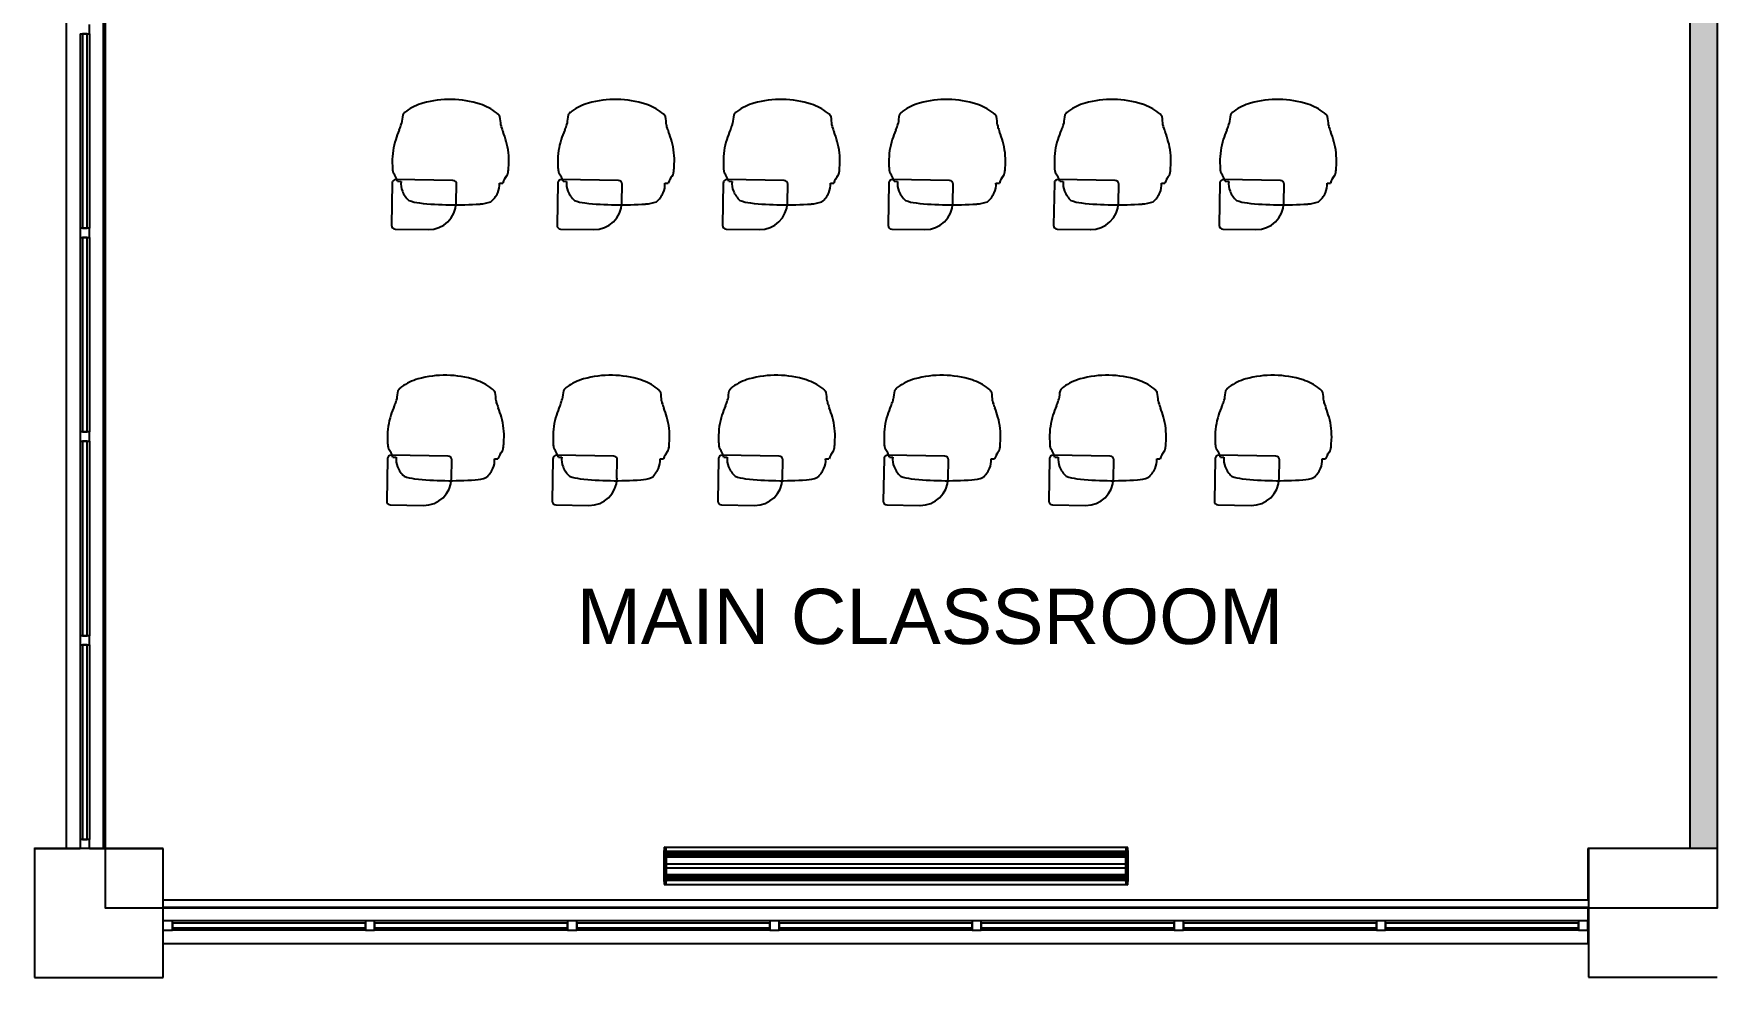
# Model space of a CAD drawing. Header units: inches. Extents: x 318758 to 339823, y 367287 to 384892.
# Drawn here: x 318758 to 327913, y 367292 to 372424 of the extents above; entities that cross this region are included whole.
import ezdxf

# ---------------------------------------------------------------- set-up
doc = ezdxf.new("R2010")
doc.units = ezdxf.units.IN
doc.header["$MEASUREMENT"] = 0
doc.layers.add('A-AREA-BNDY-CLASSROOMS', color=4, linetype='Continuous', lineweight=25)
doc.layers.add('A-AREA-IDEN', color=1, linetype='Continuous', lineweight=25)
doc.layers.add('freecads.com', color=7, linetype='Continuous')
doc.styles.add('textstyle3', font='Arial.ttf')

msp = doc.modelspace()

# ---------------------------------------------------------------- hatches: boundary and pattern name
at = {"layer": 'freecads.com', "transparency": 33554687}
h = msp.add_hatch(color=256, dxfattribs=at)
h.paths.add_polyline_path([(327912.6, 367992.1), (327912.6, 373460.3), (327762.6, 373460.3), (327762.6, 367992.1)], flags=0)
h.paths.add_polyline_path([(327762.6, 374460.3), (327912.6, 374460.3), (327912.6, 375791.6), (327762.6, 375791.6)], flags=0)

# ---------------------------------------------------------------- linework, layer by layer
at = {"layer": 'A-AREA-BNDY-CLASSROOMS', "flags": 128}
msp.add_lwpolyline([(319149.8, 375630.3), (327912.6, 375630.3), (327912.6, 367667.1), (319149.8, 367667.1)], close=True, dxfattribs=at)
at = {"layer": 'freecads.com'}
for p, q in [((318936.8, 367992.1), (318936.8, 375797.4)), ((319136.8, 375797.4), (319136.8, 367992.1)), ((327762.6, 373460.3), (327762.6, 367992.1)), ((319011.8, 372423.5), (319061.8, 372423.5)), ((319011.8, 372423.5), (319011.8, 371365.5)), ((319049.3, 372423.5), (319024.3, 372423.5)), ((319024.3, 372423.5), (319024.3, 371365.5)), ((319049.3, 371365.5), (319049.3, 372423.5)), ((319061.8, 372423.5), (319061.8, 372473.5)), ((319061.8, 372423.5), (319061.8, 371365.5)), ((320708.4, 371724.8), (320708.9, 371699.2)), ((321340.1, 371688.2), (321341.5, 371713.8)), ((321608.4, 371724.8), (321608.9, 371699.2)), ((322240.1, 371688.2), (322241.5, 371713.8)), ((322508.4, 371724.8), (322508.9, 371699.2)), ((323140.1, 371688.2), (323141.5, 371713.8)), ((323408.4, 371724.8), (323408.9, 371699.2)), ((324040.1, 371688.2), (324041.5, 371713.8)), ((324308.4, 371724.8), (324308.9, 371699.2)), ((324940.1, 371688.2), (324941.5, 371713.8)), ((325208.4, 371724.8), (325208.9, 371699.2)), ((325840.1, 371688.2), (325841.5, 371713.8)), ((320708, 371611.2), (320704, 371381.2)), ((321038.3, 371625.4), (320728.4, 371630.8)), ((320737.4, 371620.6), (320755.8, 371620.2)), ((321056.2, 371505.1), (321058, 371605.1)), ((321290.5, 371610.9), (321308.9, 371610.6)), ((321608, 371611.2), (321604, 371381.2)), ((321938.3, 371625.4), (321628.4, 371630.8)), ((321637.4, 371620.6), (321655.8, 371620.2)), ((321956.2, 371505.1), (321958, 371605.1)), ((322190.5, 371610.9), (322208.9, 371610.6)), ((322508, 371611.2), (322504, 371381.2)), ((322838.3, 371625.4), (322528.4, 371630.8)), ((322537.4, 371620.6), (322555.8, 371620.2)), ((322856.2, 371505.1), (322858, 371605.1)), ((323090.5, 371610.9), (323108.9, 371610.6)), ((323408, 371611.2), (323404, 371381.2)), ((323738.3, 371625.4), (323428.4, 371630.8)), ((323437.4, 371620.6), (323455.8, 371620.2)), ((323756.2, 371505.1), (323758, 371605.1)), ((323990.5, 371610.9), (324008.9, 371610.6)), ((324308, 371611.2), (324304, 371381.2)), ((324638.3, 371625.4), (324328.4, 371630.8)), ((324337.4, 371620.6), (324355.8, 371620.2)), ((324656.2, 371505.1), (324658, 371605.1)), ((324890.5, 371610.9), (324908.9, 371610.6)), ((325208, 371611.2), (325204, 371381.2)), ((325538.3, 371625.4), (325228.4, 371630.8)), ((325237.4, 371620.6), (325255.8, 371620.2)), ((325556.2, 371505.1), (325558, 371605.1)), ((325790.5, 371610.9), (325808.9, 371610.6)), ((319061.8, 371365.5), (319011.8, 371365.5)), ((319011.8, 371365.5), (319011.8, 371315.5)), ((319011.8, 371315.5), (319061.8, 371315.5)), ((319011.8, 371315.5), (319011.8, 370257.6)), ((319024.3, 371365.5), (319049.3, 371365.5)), ((319049.3, 371315.5), (319024.3, 371315.5)), ((319024.3, 371315.5), (319024.3, 370257.6)), ((319049.3, 370257.6), (319049.3, 371315.5)), ((319061.8, 371315.5), (319061.8, 371365.5)), ((319061.8, 371315.5), (319061.8, 370257.6)), ((320723.6, 371360.9), (320903.6, 371357.7)), ((321623.6, 371360.9), (321803.6, 371357.7)), ((322523.6, 371360.9), (322703.6, 371357.7)), ((323423.6, 371360.9), (323603.6, 371357.7)), ((324323.6, 371360.9), (324503.6, 371357.7)), ((325223.6, 371360.9), (325403.6, 371357.7)), ((319061.8, 370257.6), (319011.8, 370257.6)), ((319011.8, 370257.6), (319011.8, 370207.6)), ((319011.8, 370207.6), (319061.8, 370207.6)), ((319011.8, 370207.6), (319011.8, 369149.6)), ((319024.3, 370257.6), (319049.3, 370257.6)), ((319049.3, 370207.6), (319024.3, 370207.6)), ((319024.3, 370207.6), (319024.3, 369149.6)), ((319049.3, 369149.6), (319049.3, 370207.6)), ((319061.8, 370207.6), (319061.8, 370257.6)), ((319061.8, 370207.6), (319061.8, 369149.6)), ((320682.3, 370225.1), (320682.7, 370199.5)), ((321313.9, 370188.5), (321315.3, 370214)), ((321582.3, 370225.1), (321582.7, 370199.5)), ((322213.9, 370188.5), (322215.3, 370214)), ((322482.3, 370225.1), (322482.7, 370199.5)), ((323113.9, 370188.5), (323115.3, 370214)), ((323382.3, 370225.1), (323382.7, 370199.5)), ((324013.9, 370188.5), (324015.3, 370214)), ((324282.3, 370225.1), (324282.7, 370199.5)), ((324913.9, 370188.5), (324915.3, 370214)), ((325182.3, 370225.1), (325182.7, 370199.5)), ((325813.9, 370188.5), (325815.3, 370214)), ((320681.8, 370111.4), (320677.8, 369881.5)), ((321012.1, 370125.7), (320702.2, 370131.1)), ((320711.2, 370120.8), (320729.6, 370120.5)), ((321030, 370005.3), (321031.8, 370105.3)), ((321264.3, 370111.2), (321282.7, 370110.9)), ((321581.8, 370111.4), (321577.8, 369881.5)), ((321912.1, 370125.7), (321602.2, 370131.1)), ((321611.2, 370120.8), (321629.6, 370120.5)), ((321930, 370005.3), (321931.8, 370105.3)), ((322164.3, 370111.2), (322182.7, 370110.9)), ((322481.8, 370111.4), (322477.8, 369881.5)), ((322812.1, 370125.7), (322502.2, 370131.1)), ((322511.2, 370120.8), (322529.6, 370120.5)), ((322830, 370005.3), (322831.8, 370105.3)), ((323064.3, 370111.2), (323082.7, 370110.9)), ((323381.8, 370111.4), (323377.8, 369881.5)), ((323712.1, 370125.7), (323402.2, 370131.1)), ((323411.2, 370120.8), (323429.6, 370120.5)), ((323730, 370005.3), (323731.8, 370105.3)), ((323964.3, 370111.2), (323982.7, 370110.9)), ((324281.8, 370111.4), (324277.8, 369881.5)), ((324612.1, 370125.7), (324302.2, 370131.1)), ((324311.2, 370120.8), (324329.6, 370120.5)), ((324630, 370005.3), (324631.8, 370105.3)), ((324864.3, 370111.2), (324882.7, 370110.9)), ((325181.8, 370111.4), (325177.8, 369881.5)), ((325512.1, 370125.7), (325202.2, 370131.1)), ((325211.2, 370120.8), (325229.6, 370120.5)), ((325530, 370005.3), (325531.8, 370105.3)), ((325764.3, 370111.2), (325782.7, 370110.9)), ((320697.5, 369861.1), (320877.4, 369858)), ((321597.5, 369861.1), (321777.4, 369858)), ((322497.5, 369861.1), (322677.4, 369858)), ((323397.5, 369861.1), (323577.4, 369858)), ((324297.5, 369861.1), (324477.4, 369858)), ((325197.5, 369861.1), (325377.4, 369858)), ((319061.8, 369149.6), (319011.8, 369149.6)), ((319011.8, 369149.6), (319011.8, 369099.6)), ((319011.8, 369099.6), (319061.8, 369099.6)), ((319011.8, 369099.6), (319011.8, 368041.6)), ((319024.3, 369149.6), (319049.3, 369149.6)), ((319049.3, 369099.6), (319024.3, 369099.6)), ((319024.3, 369099.6), (319024.3, 368041.6)), ((319049.3, 368041.6), (319049.3, 369099.6)), ((319061.8, 369099.6), (319061.8, 369149.6)), ((319061.8, 369099.6), (319061.8, 368041.6)), ((319061.8, 368041.6), (319011.8, 368041.6)), ((319011.8, 368041.6), (319011.8, 367991.6)), ((319024.3, 368041.6), (319049.3, 368041.6)), ((319061.8, 367991.6), (319061.8, 368041.6)), ((324706.8, 367998.2), (322186.8, 367999)), ((322186.8, 367999), (322186.8, 367977)), ((322196.7, 367796.1), (322196.8, 367999)), ((322196.8, 367999), (324696.8, 367998.2)), ((318758.4, 367992.1), (318936.8, 367992.1)), ((319462.7, 367991.6), (318762.7, 367991.6)), ((318762.7, 367991.6), (318762.7, 367291.6)), ((318936.8, 367992.1), (319011.8, 367992.1)), ((319061.8, 367992.1), (319136.8, 367992.1)), ((319136.8, 367992.1), (319458.4, 367992.1)), ((319462.7, 367291.6), (319462.7, 367991.6)), ((322196.8, 367981.6), (322186.8, 367981.7)), ((322186.8, 367981.7), (322186.8, 367980.1)), ((322186.8, 367977), (322186.8, 367981.7)), ((322186.8, 367950.4), (322186.8, 367977)), ((322186.8, 367977), (322196.8, 367977)), ((322186.8, 367947), (322186.8, 367950.4)), ((322186.8, 367950.4), (322186.8, 367937.1)), ((322186.8, 367943.9), (322186.8, 367947)), ((322186.8, 367947), (322196.8, 367947)), ((322186.8, 367942.3), (322186.8, 367943.9)), ((322186.8, 367939.5), (322186.8, 367942.3)), ((322186.8, 367942.3), (322196.8, 367942.3)), ((322186.8, 367939.2), (322186.8, 367939.5)), ((322196.8, 367939.2), (322186.8, 367939.2)), ((322186.8, 367937.1), (322186.8, 367939.2)), ((322186.8, 367939.2), (322196.8, 367939.2)), ((322186.8, 367857.8), (322186.8, 367937.1)), ((322186.8, 367937.1), (322196.8, 367937.1)), ((322196.8, 367981.6), (322196.8, 367977)), ((322196.8, 367980.1), (322196.8, 367981.6)), ((322196.8, 367977), (322196.8, 367972)), ((324696.8, 367975.9), (322196.8, 367976.7)), ((322196.8, 367970.2), (322196.8, 367972)), ((324696.8, 367971.3), (322196.8, 367972)), ((322196.8, 367968.3), (322196.8, 367970.2)), ((324696.8, 367969.4), (322196.8, 367970.2)), ((322196.8, 367962.4), (322196.8, 367968.3)), ((324696.8, 367967.6), (322196.8, 367968.3)), ((322196.8, 367953.1), (322196.8, 367962.4)), ((324696.8, 367961.7), (322196.8, 367962.4)), ((322196.8, 367947.3), (322196.8, 367953.1)), ((324696.8, 367952.4), (322196.8, 367953.1)), ((322196.8, 367945.4), (322196.8, 367947.3)), ((324696.8, 367946.5), (322196.8, 367947.3)), ((322196.8, 367945.4), (322196.8, 367943.9)), ((322196.8, 367937.1), (322196.8, 367945.4)), ((324696.8, 367944.6), (322196.8, 367945.4)), ((322196.8, 367943.9), (322196.8, 367942.3)), ((322196.8, 367942.3), (322196.8, 367939.5)), ((322196.8, 367939.5), (322196.8, 367939.2)), ((322196.8, 367939.2), (322196.8, 367937.1)), ((322196.8, 367937.1), (322196.8, 367857.8)), ((322196.8, 367907.5), (322196.8, 367887.5)), ((324696.8, 367906.7), (322196.8, 367907.5)), ((324696.8, 367998.2), (324696.7, 367795.3)), ((324706.8, 367980.9), (324696.8, 367980.9)), ((324696.8, 367980.9), (324696.8, 367979.3)), ((324696.8, 367976.2), (324696.8, 367980.9)), ((324696.8, 367971.3), (324696.8, 367976.2)), ((324696.8, 367976.2), (324706.8, 367976.2)), ((324696.8, 367971.3), (324696.8, 367969.4)), ((324696.8, 367969.4), (324696.8, 367967.6)), ((324696.8, 367967.6), (324696.8, 367961.7)), ((324696.8, 367961.7), (324696.8, 367952.4)), ((324696.8, 367952.4), (324696.8, 367946.5)), ((324696.8, 367946.5), (324696.8, 367944.6)), ((324696.8, 367946.2), (324706.8, 367946.2)), ((324696.8, 367944.6), (324696.8, 367936.3)), ((324696.8, 367943.1), (324696.8, 367944.6)), ((324696.8, 367941.5), (324696.8, 367943.1)), ((324696.8, 367938.7), (324696.8, 367941.5)), ((324696.8, 367941.5), (324706.8, 367941.5)), ((324696.8, 367938.4), (324696.8, 367938.7)), ((324706.8, 367938.4), (324696.8, 367938.4)), ((324696.8, 367936.3), (324696.8, 367938.4)), ((324696.8, 367938.4), (324706.8, 367938.4)), ((324696.8, 367857), (324696.8, 367936.3)), ((324696.8, 367936.3), (324706.8, 367936.3)), ((324706.8, 367976.2), (324706.8, 367998.2)), ((324706.8, 367980.9), (324706.8, 367976.2)), ((324706.8, 367979.3), (324706.8, 367980.9)), ((324706.8, 367976.2), (324706.8, 367949.6)), ((324706.8, 367949.6), (324706.8, 367946.2)), ((324706.8, 367936.3), (324706.8, 367949.6)), ((324706.8, 367946.2), (324706.8, 367943.1)), ((324706.8, 367943.1), (324706.8, 367941.5)), ((324706.8, 367941.5), (324706.8, 367938.7)), ((324706.8, 367938.7), (324706.8, 367938.4)), ((324706.8, 367938.4), (324706.8, 367936.3)), ((324706.8, 367936.3), (324706.8, 367857)), ((327212.6, 367992.1), (327208.4, 367992.1)), ((327208.4, 367992.1), (327208.4, 367712.1)), ((327912.6, 367992.1), (327212.6, 367992.1)), ((327212.6, 367992.1), (327212.6, 367292.1)), ((322186.8, 367818.1), (322186.7, 367795.8)), ((322186.8, 367855.6), (322186.8, 367857.8)), ((322186.8, 367857.8), (322196.8, 367857.8)), ((322186.8, 367857.8), (322186.8, 367844.5)), ((322186.8, 367855.6), (322196.8, 367855.6)), ((322186.8, 367852.5), (322186.8, 367855.6)), ((322186.8, 367855.6), (322196.8, 367855.6)), ((322186.8, 367851), (322186.8, 367852.5)), ((322186.8, 367852.5), (322196.8, 367852.5)), ((322186.8, 367847.9), (322186.8, 367851)), ((322186.8, 367844.5), (322186.8, 367847.9)), ((322186.8, 367847.9), (322196.8, 367847.9)), ((322186.8, 367818.1), (322186.8, 367844.5)), ((322186.8, 367813.2), (322186.8, 367818.1)), ((322186.8, 367818.1), (322196.8, 367818.1)), ((322196.8, 367887.5), (324696.8, 367886.7)), ((322196.8, 367857.8), (322196.8, 367855.6)), ((322196.8, 367849.5), (322196.8, 367857.8)), ((322196.8, 367855.6), (322196.8, 367852.5)), ((322196.8, 367852.5), (322196.8, 367851)), ((322196.8, 367851), (322196.8, 367849.4)), ((322196.8, 367847.6), (322196.8, 367849.5)), ((324696.8, 367848.7), (322196.8, 367849.5)), ((322196.8, 367841.7), (322196.8, 367847.6)), ((324696.8, 367846.8), (322196.8, 367847.6)), ((322196.8, 367832.4), (322196.8, 367841.7)), ((324696.8, 367840.9), (322196.8, 367841.7)), ((322196.8, 367826.5), (322196.8, 367832.4)), ((324696.8, 367831.6), (322196.8, 367832.4)), ((322196.8, 367824.6), (322196.8, 367826.5)), ((324696.8, 367825.7), (322196.8, 367826.5)), ((322196.8, 367822.8), (322196.8, 367824.6)), ((324696.8, 367823.8), (322196.8, 367824.6)), ((322196.8, 367822.8), (322196.8, 367818.1)), ((324696.8, 367822), (322196.8, 367822.8)), ((322196.8, 367818.1), (322196.8, 367813.2)), ((324696.8, 367817.3), (322196.8, 367818.1)), ((324696.8, 367886.7), (324696.8, 367906.7)), ((324696.8, 367857), (324696.8, 367848.7)), ((324696.8, 367854.8), (324696.8, 367857)), ((324696.8, 367857), (324706.8, 367857)), ((324696.8, 367854.8), (324706.8, 367854.8)), ((324696.8, 367851.7), (324696.8, 367854.8)), ((324696.8, 367854.8), (324706.8, 367854.8)), ((324696.8, 367850.2), (324696.8, 367851.7)), ((324696.8, 367851.7), (324706.8, 367851.7)), ((324696.8, 367848.6), (324696.8, 367850.2)), ((324696.8, 367848.7), (324696.8, 367846.8)), ((324696.8, 367847.1), (324706.8, 367847.1)), ((324696.8, 367846.8), (324696.8, 367840.9)), ((324696.8, 367840.9), (324696.8, 367831.6)), ((324696.8, 367831.6), (324696.8, 367825.7)), ((324696.8, 367825.7), (324696.8, 367823.8)), ((324696.8, 367823.8), (324696.8, 367822)), ((324696.8, 367817.3), (324696.8, 367822)), ((324696.8, 367812.4), (324696.8, 367817.3)), ((324696.8, 367817.3), (324706.8, 367817.3)), ((324706.7, 367795), (324706.8, 367817.3)), ((324706.8, 367857), (324706.8, 367854.8)), ((324706.8, 367843.7), (324706.8, 367857)), ((324706.8, 367854.8), (324706.8, 367851.7)), ((324706.8, 367851.7), (324706.8, 367850.2)), ((324706.8, 367850.2), (324706.8, 367847.1)), ((324706.8, 367847.1), (324706.8, 367843.7)), ((324706.8, 367843.7), (324706.8, 367817.3)), ((324706.8, 367817.3), (324706.8, 367812.4)), ((322186.7, 367795.8), (324706.7, 367795)), ((322186.8, 367814.7), (322186.8, 367813.2)), ((322186.8, 367813.2), (322196.8, 367813.2)), ((324696.7, 367795.3), (322196.7, 367796.1)), ((322196.8, 367813.2), (322196.8, 367814.7)), ((324696.8, 367813.9), (324696.8, 367812.4)), ((324696.8, 367812.4), (324706.8, 367812.4)), ((324706.8, 367812.4), (324706.8, 367813.9)), ((327208.4, 367712.1), (319462.7, 367712.1)), ((319462.7, 367673), (327208.4, 367673)), ((327208.4, 367673), (327212.6, 367673)), ((327208.4, 367673), (327208.4, 367598)), ((319512.7, 367598), (319462.7, 367598)), ((319462.7, 367548), (319512.7, 367548)), ((319512.7, 367548), (319512.7, 367598)), ((320562.1, 367598), (319512.7, 367598)), ((320562.1, 367585.5), (319512.7, 367585.5)), ((319512.7, 367585.5), (319512.7, 367560.5)), ((319512.7, 367560.5), (320562.1, 367560.5)), ((320562.1, 367548), (319512.7, 367548)), ((320612.1, 367598), (320562.1, 367598)), ((320562.1, 367598), (320562.1, 367548)), ((320562.1, 367560.5), (320562.1, 367585.5)), ((320562.1, 367548), (320612.1, 367548)), ((320612.1, 367548), (320612.1, 367598)), ((321661.5, 367598), (320612.1, 367598)), ((321661.5, 367585.5), (320612.1, 367585.5)), ((320612.1, 367585.5), (320612.1, 367560.5)), ((320612.1, 367560.5), (321661.5, 367560.5)), ((321661.5, 367548), (320612.1, 367548)), ((321711.5, 367598), (321661.5, 367598)), ((321661.5, 367598), (321661.5, 367548)), ((321661.5, 367560.5), (321661.5, 367585.5)), ((321661.5, 367548), (321711.5, 367548)), ((321711.5, 367548), (321711.5, 367598)), ((322760.9, 367598), (321711.5, 367598)), ((322760.9, 367585.5), (321711.5, 367585.5)), ((321711.5, 367585.5), (321711.5, 367560.5)), ((321711.5, 367560.5), (322760.9, 367560.5)), ((322760.9, 367548), (321711.5, 367548)), ((322810.9, 367598), (322760.9, 367598)), ((322760.9, 367598), (322760.9, 367548)), ((322760.9, 367560.5), (322760.9, 367585.5)), ((322760.9, 367548), (322810.9, 367548)), ((322810.9, 367548), (322810.9, 367598)), ((323860.3, 367585.5), (322810.9, 367585.5)), ((322810.9, 367585.5), (322810.9, 367560.5)), ((322810.9, 367560.5), (323860.3, 367560.5)), ((323860.3, 367598), (322813.1, 367598)), ((323860.3, 367548), (322813.1, 367548)), ((323910.3, 367598), (323860.3, 367598)), ((323860.3, 367598), (323860.3, 367548)), ((323860.3, 367560.5), (323860.3, 367585.5)), ((323860.3, 367548), (323910.3, 367548)), ((323910.3, 367548), (323910.3, 367598)), ((324959.7, 367598), (323910.3, 367598)), ((324959.7, 367585.5), (323910.3, 367585.5)), ((323910.3, 367585.5), (323910.3, 367560.5)), ((323910.3, 367560.5), (324959.7, 367560.5)), ((324959.7, 367548), (323910.3, 367548)), ((325009.7, 367598), (324959.7, 367598)), ((324959.7, 367598), (324959.7, 367548)), ((324959.7, 367560.5), (324959.7, 367585.5)), ((324959.7, 367548), (325009.7, 367548)), ((325009.7, 367548), (325009.7, 367598)), ((326059, 367598), (325009.7, 367598)), ((326059, 367585.5), (325009.7, 367585.5)), ((325009.7, 367585.5), (325009.7, 367560.5)), ((325009.7, 367560.5), (326059, 367560.5)), ((326059, 367548), (325009.7, 367548)), ((326109, 367598), (326059, 367598)), ((326059, 367598), (326059, 367548)), ((326059, 367560.5), (326059, 367585.5)), ((326059, 367548), (326109, 367548)), ((326109, 367548), (326109, 367598)), ((327158.4, 367598), (326109, 367598)), ((327158.4, 367585.5), (326109, 367585.5)), ((326109, 367585.5), (326109, 367560.5)), ((326109, 367560.5), (327158.4, 367560.5)), ((327158.4, 367548), (326109, 367548)), ((327208.4, 367598), (327158.4, 367598)), ((327158.4, 367598), (327158.4, 367548)), ((327158.4, 367560.5), (327158.4, 367585.5)), ((327158.4, 367548), (327208.4, 367548)), ((327208.4, 367548), (327208.4, 367598)), ((327208.4, 367548), (327208.4, 367473)), ((327208.4, 367473), (319462.7, 367473)), ((318762.7, 367291.6), (319462.7, 367291.6)), ((327212.6, 367292.1), (327912.6, 367292.1))]:
    msp.add_line(p, q, dxfattribs=at)
for centre, radius, start, end in [((320950.9, 371772.8), 283, 105.59072, 125.88223), ((321021.5, 371524.7), 541, 72.26186, 105.73814), ((321100.8, 371770.2), 283, 52.11777, 72.40927), ((321850.9, 371772.8), 283, 105.59072, 125.88223), ((321921.5, 371524.7), 541, 72.26186, 105.73814), ((322000.8, 371770.2), 283, 52.11777, 72.40927), ((322750.9, 371772.8), 283, 105.59072, 125.88223), ((322821.5, 371524.7), 541, 72.26186, 105.73814), ((322900.8, 371770.2), 283, 52.11777, 72.40927), ((323650.9, 371772.8), 283, 105.59072, 125.88223), ((323721.5, 371524.7), 541, 72.26186, 105.73814), ((323800.8, 371770.2), 283, 52.11777, 72.40927), ((324550.9, 371772.8), 283, 105.59072, 125.88223), ((324621.5, 371524.7), 541, 72.26186, 105.73814), ((324700.8, 371770.2), 283, 52.11777, 72.40927), ((325450.9, 371772.8), 283, 105.59072, 125.88223), ((325521.5, 371524.7), 541, 72.26186, 105.73814), ((325600.8, 371770.2), 283, 52.11777, 72.40927), ((320645.3, 371959.5), 115.8, 335.59117, 348.12902), ((321243.6, 371891.8), 486.9, 169.37934, 174.83161), ((320798.3, 371965.8), 36.8, 127.44177, 154.71082), ((320887.8, 371861.1), 174.5, 126.0906, 129.87359), ((321167, 371856.3), 174.5, 48.12641, 51.9094), ((321260, 371957.7), 36.8, 23.28918, 50.55822), ((320812.4, 371899.3), 486.9, 3.16835, 8.62066), ((321545.3, 371959.5), 115.8, 335.59117, 348.12902), ((322143.6, 371891.8), 486.9, 169.37934, 174.83161), ((321698.3, 371965.8), 36.8, 127.44177, 154.71082), ((321787.8, 371861.1), 174.5, 126.0906, 129.87359), ((322067, 371856.3), 174.5, 48.12641, 51.9094), ((322160, 371957.7), 36.8, 23.28918, 50.55822), ((321712.4, 371899.3), 486.9, 3.16835, 8.62066), ((322445.3, 371959.5), 115.8, 335.59117, 348.12902), ((323043.6, 371891.8), 486.9, 169.37934, 174.83161), ((322598.3, 371965.8), 36.8, 127.44177, 154.71082), ((322687.8, 371861.1), 174.5, 126.0906, 129.87359), ((322967, 371856.3), 174.5, 48.12641, 51.9094), ((323060, 371957.7), 36.8, 23.28918, 50.55822), ((322612.4, 371899.3), 486.9, 3.16835, 8.62066), ((323345.3, 371959.5), 115.8, 335.59117, 348.12902), ((323943.6, 371891.8), 486.9, 169.37934, 174.83161), ((323498.3, 371965.8), 36.8, 127.44177, 154.71082), ((323587.8, 371861.1), 174.5, 126.0906, 129.87359), ((323867, 371856.3), 174.5, 48.12641, 51.9094), ((323960, 371957.7), 36.8, 23.28918, 50.55822), ((323512.4, 371899.3), 486.9, 3.16835, 8.62066), ((324245.3, 371959.5), 115.8, 335.59117, 348.12902), ((324843.6, 371891.8), 486.9, 169.37934, 174.83161), ((324398.3, 371965.8), 36.8, 127.44177, 154.71082), ((324487.8, 371861.1), 174.5, 126.0906, 129.87359), ((324767, 371856.3), 174.5, 48.12641, 51.9094), ((324860, 371957.7), 36.8, 23.28918, 50.55822), ((324412.4, 371899.3), 486.9, 3.16835, 8.62066), ((325145.3, 371959.5), 115.8, 335.59117, 348.12902), ((325743.6, 371891.8), 486.9, 169.37934, 174.83161), ((325298.3, 371965.8), 36.8, 127.44177, 154.71082), ((325387.8, 371861.1), 174.5, 126.0906, 129.87359), ((325667, 371856.3), 174.5, 48.12641, 51.9094), ((325760, 371957.7), 36.8, 23.28918, 50.55822), ((325312.4, 371899.3), 486.9, 3.16835, 8.62066), ((321086.1, 371732.1), 377.7, 162.10251, 181.10841), ((321284.8, 371668), 586.5, 156.85548, 162.10618), ((320413.2, 372040.7), 361.4, 336.82802, 339.06362), ((321412.7, 371946.1), 115.8, 189.86873, 202.40959), ((321647.5, 372019.2), 361.4, 198.93632, 201.17198), ((320763.5, 371677.1), 586.5, 15.89423, 21.14505), ((321986.1, 371732.1), 377.7, 162.10251, 181.10841), ((322184.8, 371668), 586.5, 156.85548, 162.10618), ((321313.2, 372040.7), 361.4, 336.82802, 339.06362), ((322312.7, 371946.1), 115.8, 189.86873, 202.40959), ((322547.5, 372019.2), 361.4, 198.93632, 201.17198), ((321663.5, 371677.1), 586.5, 15.89423, 21.14505), ((322886.1, 371732.1), 377.7, 162.10251, 181.10841), ((323084.8, 371668), 586.5, 156.85548, 162.10618), ((322213.2, 372040.7), 361.4, 336.82802, 339.06362), ((323212.7, 371946.1), 115.8, 189.86873, 202.40959), ((323447.5, 372019.2), 361.4, 198.93632, 201.17198), ((322563.5, 371677.1), 586.5, 15.89423, 21.14505), ((323786.1, 371732.1), 377.7, 162.10251, 181.10841), ((323984.8, 371668), 586.5, 156.85548, 162.10618), ((323113.2, 372040.7), 361.4, 336.82802, 339.06362), ((324112.7, 371946.1), 115.8, 189.86873, 202.40959), ((324347.5, 372019.2), 361.4, 198.93632, 201.17198), ((323463.5, 371677.1), 586.5, 15.89423, 21.14505), ((324686.1, 371732.1), 377.7, 162.10251, 181.10841), ((324884.8, 371668), 586.5, 156.85548, 162.10618), ((324013.2, 372040.7), 361.4, 336.82802, 339.06362), ((325012.7, 371946.1), 115.8, 189.86873, 202.40959), ((325247.5, 372019.2), 361.4, 198.93632, 201.17198), ((324363.5, 371677.1), 586.5, 15.89423, 21.14505), ((325586.1, 371732.1), 377.7, 162.10251, 181.10841), ((325784.8, 371668), 586.5, 156.85548, 162.10618), ((324913.2, 372040.7), 361.4, 336.82802, 339.06362), ((325912.7, 371946.1), 115.8, 189.86873, 202.40959), ((326147.5, 372019.2), 361.4, 198.93632, 201.17198), ((325263.5, 371677.1), 586.5, 15.89423, 21.14505), ((320964.3, 371734.2), 377.7, 356.89159, 15.89749), ((321864.3, 371734.2), 377.7, 356.89159, 15.89749), ((322764.3, 371734.2), 377.7, 356.89159, 15.89749), ((323664.3, 371734.2), 377.7, 356.89159, 15.89749), ((324564.3, 371734.2), 377.7, 356.89159, 15.89749), ((325464.3, 371734.2), 377.7, 356.89159, 15.89749), ((320605.7, 371580.9), 137.6, 16.76954, 37.72809), ((321505.7, 371580.9), 137.6, 16.76954, 37.72809), ((322405.7, 371580.9), 137.6, 16.76954, 37.72809), ((323305.7, 371580.9), 137.6, 16.76954, 37.72809), ((324205.7, 371580.9), 137.6, 16.76954, 37.72809), ((325105.7, 371580.9), 137.6, 16.76954, 37.72809), ((320728, 371610.8), 20, 89, 179), ((320859.4, 371607.3), 104.4, 172.90324, 202.59253), ((321038, 371605.4), 20, 359, 89), ((321186.5, 371601.6), 104.4, 335.40747, 5.09675), ((321439.2, 371566.3), 137.6, 140.2719, 161.23045), ((321628, 371610.8), 20, 89, 179), ((321759.4, 371607.3), 104.4, 172.90324, 202.59253), ((321938, 371605.4), 20, 359, 89), ((322086.5, 371601.6), 104.4, 335.40747, 5.09675), ((322339.2, 371566.3), 137.6, 140.2719, 161.23045), ((322528, 371610.8), 20, 89, 179), ((322659.4, 371607.3), 104.4, 172.90324, 202.59253), ((322838, 371605.4), 20, 359, 89), ((322986.5, 371601.6), 104.4, 335.40747, 5.09675), ((323239.2, 371566.3), 137.6, 140.2719, 161.23045), ((323428, 371610.8), 20, 89, 179), ((323559.4, 371607.3), 104.4, 172.90324, 202.59253), ((323738, 371605.4), 20, 359, 89), ((323886.5, 371601.6), 104.4, 335.40747, 5.09675), ((324139.2, 371566.3), 137.6, 140.2719, 161.23045), ((324328, 371610.8), 20, 89, 179), ((324459.4, 371607.3), 104.4, 172.90324, 202.59253), ((324638, 371605.4), 20, 359, 89), ((324786.5, 371601.6), 104.4, 335.40747, 5.09675), ((325039.2, 371566.3), 137.6, 140.2719, 161.23045), ((325228, 371610.8), 20, 89, 179), ((325359.4, 371607.3), 104.4, 172.90324, 202.59253), ((325538, 371605.4), 20, 359, 89), ((325686.5, 371601.6), 104.4, 335.40747, 5.09675), ((325939.2, 371566.3), 137.6, 140.2719, 161.23045), ((320898.2, 371623.5), 146.4, 202.59253, 226.90339), ((320882.9, 371746.9), 245.4, 249.80565, 263.65499), ((321051.5, 373263.4), 1771.3, 263.65499, 274.34501), ((320906.2, 371507.7), 150, 269, 359), ((321166.4, 371751), 254.5, 274.34501, 287.87477), ((321148.3, 371619.1), 146.4, 311.0966, 335.40747), ((321798.2, 371623.5), 146.4, 202.59253, 226.90339), ((321782.9, 371746.9), 245.4, 249.80565, 263.65499), ((321951.5, 373263.4), 1771.3, 263.65499, 274.34501), ((321806.2, 371507.7), 150, 269, 359), ((322066.4, 371751), 254.5, 274.34501, 287.87477), ((322048.3, 371619.1), 146.4, 311.0966, 335.40747), ((322698.2, 371623.5), 146.4, 202.59253, 226.90339), ((322682.9, 371746.9), 245.4, 249.80565, 263.65499), ((322851.5, 373263.4), 1771.3, 263.65499, 274.34501), ((322706.2, 371507.7), 150, 269, 359), ((322966.4, 371751), 254.5, 274.34501, 287.87477), ((322948.3, 371619.1), 146.4, 311.0966, 335.40747), ((323598.2, 371623.5), 146.4, 202.59253, 226.90339), ((323582.9, 371746.9), 245.4, 249.80565, 263.65499), ((323751.5, 373263.4), 1771.3, 263.65499, 274.34501), ((323606.2, 371507.7), 150, 269, 359), ((323866.4, 371751), 254.5, 274.34501, 287.87477), ((323848.3, 371619.1), 146.4, 311.0966, 335.40747), ((324498.2, 371623.5), 146.4, 202.59253, 226.90339), ((324482.9, 371746.9), 245.4, 249.80565, 263.65499), ((324651.5, 373263.4), 1771.3, 263.65499, 274.34501), ((324506.2, 371507.7), 150, 269, 359), ((324766.4, 371751), 254.5, 274.34501, 287.87477), ((324748.3, 371619.1), 146.4, 311.0966, 335.40747), ((325398.2, 371623.5), 146.4, 202.59253, 226.90339), ((325382.9, 371746.9), 245.4, 249.80565, 263.65499), ((325551.5, 373263.4), 1771.3, 263.65499, 274.34501), ((325406.2, 371507.7), 150, 269, 359), ((325666.4, 371751), 254.5, 274.34501, 287.87477), ((325648.3, 371619.1), 146.4, 311.0966, 335.40747), ((320724, 371380.9), 20, 179, 269), ((321624, 371380.9), 20, 179, 269), ((322524, 371380.9), 20, 179, 269), ((323424, 371380.9), 20, 179, 269), ((324324, 371380.9), 20, 179, 269), ((325224, 371380.9), 20, 179, 269), ((320995.4, 370025), 541, 72.26186, 105.73814), ((321895.4, 370025), 541, 72.26186, 105.73814), ((322795.4, 370025), 541, 72.26186, 105.73814), ((323695.4, 370025), 541, 72.26186, 105.73814), ((324595.4, 370025), 541, 72.26186, 105.73814), ((325495.4, 370025), 541, 72.26186, 105.73814), ((321217.4, 370392), 486.9, 169.37934, 174.83161), ((320772.1, 370466), 36.8, 127.44177, 154.71082), ((320861.6, 370361.4), 174.5, 126.0906, 129.87359), ((320924.7, 370273.1), 283, 105.59072, 125.88223), ((321074.7, 370270.4), 283, 52.11777, 72.40927), ((321140.8, 370356.5), 174.5, 48.12641, 51.9094), ((321233.9, 370458), 36.8, 23.28918, 50.55822), ((320786.3, 370399.6), 486.9, 3.16835, 8.62066), ((322117.4, 370392), 486.9, 169.37934, 174.83161), ((321672.1, 370466), 36.8, 127.44177, 154.71082), ((321761.6, 370361.4), 174.5, 126.0906, 129.87359), ((321824.7, 370273.1), 283, 105.59072, 125.88223), ((321974.7, 370270.4), 283, 52.11777, 72.40927), ((322040.8, 370356.5), 174.5, 48.12641, 51.9094), ((322133.9, 370458), 36.8, 23.28918, 50.55822), ((321686.3, 370399.6), 486.9, 3.16835, 8.62066), ((323017.4, 370392), 486.9, 169.37934, 174.83161), ((322572.1, 370466), 36.8, 127.44177, 154.71082), ((322661.6, 370361.4), 174.5, 126.0906, 129.87359), ((322724.7, 370273.1), 283, 105.59072, 125.88223), ((322874.7, 370270.4), 283, 52.11777, 72.40927), ((322940.8, 370356.5), 174.5, 48.12641, 51.9094), ((323033.9, 370458), 36.8, 23.28918, 50.55822), ((322586.3, 370399.6), 486.9, 3.16835, 8.62066), ((323917.4, 370392), 486.9, 169.37934, 174.83161), ((323472.1, 370466), 36.8, 127.44177, 154.71082), ((323561.6, 370361.4), 174.5, 126.0906, 129.87359), ((323624.7, 370273.1), 283, 105.59072, 125.88223), ((323774.7, 370270.4), 283, 52.11777, 72.40927), ((323840.8, 370356.5), 174.5, 48.12641, 51.9094), ((323933.9, 370458), 36.8, 23.28918, 50.55822), ((323486.3, 370399.6), 486.9, 3.16835, 8.62066), ((324817.4, 370392), 486.9, 169.37934, 174.83161), ((324372.1, 370466), 36.8, 127.44177, 154.71082), ((324461.6, 370361.4), 174.5, 126.0906, 129.87359), ((324524.7, 370273.1), 283, 105.59072, 125.88223), ((324674.7, 370270.4), 283, 52.11777, 72.40927), ((324740.8, 370356.5), 174.5, 48.12641, 51.9094), ((324833.9, 370458), 36.8, 23.28918, 50.55822), ((324386.3, 370399.6), 486.9, 3.16835, 8.62066), ((325717.4, 370392), 486.9, 169.37934, 174.83161), ((325272.1, 370466), 36.8, 127.44177, 154.71082), ((325361.6, 370361.4), 174.5, 126.0906, 129.87359), ((325424.7, 370273.1), 283, 105.59072, 125.88223), ((325574.7, 370270.4), 283, 52.11777, 72.40927), ((325640.8, 370356.5), 174.5, 48.12641, 51.9094), ((325733.9, 370458), 36.8, 23.28918, 50.55822), ((325286.3, 370399.6), 486.9, 3.16835, 8.62066), ((321258.6, 370168.3), 586.5, 156.85548, 162.10618), ((320387, 370541), 361.4, 336.82802, 339.06362), ((320619.1, 370459.7), 115.8, 335.59117, 348.12902), ((321386.6, 370446.3), 115.8, 189.86873, 202.40959), ((321621.4, 370519.5), 361.4, 198.93632, 201.17198), ((320737.3, 370177.4), 586.5, 15.89423, 21.14505), ((322158.6, 370168.3), 586.5, 156.85548, 162.10618), ((321287, 370541), 361.4, 336.82802, 339.06362), ((321519.1, 370459.7), 115.8, 335.59117, 348.12902), ((322286.6, 370446.3), 115.8, 189.86873, 202.40959), ((322521.4, 370519.5), 361.4, 198.93632, 201.17198), ((321637.3, 370177.4), 586.5, 15.89423, 21.14505), ((323058.6, 370168.3), 586.5, 156.85548, 162.10618), ((322187, 370541), 361.4, 336.82802, 339.06362), ((322419.1, 370459.7), 115.8, 335.59117, 348.12902), ((323186.6, 370446.3), 115.8, 189.86873, 202.40959), ((323421.4, 370519.5), 361.4, 198.93632, 201.17198), ((322537.3, 370177.4), 586.5, 15.89423, 21.14505), ((323958.6, 370168.3), 586.5, 156.85548, 162.10618), ((323087, 370541), 361.4, 336.82802, 339.06362), ((323319.1, 370459.7), 115.8, 335.59117, 348.12902), ((324086.6, 370446.3), 115.8, 189.86873, 202.40959), ((324321.4, 370519.5), 361.4, 198.93632, 201.17198), ((323437.3, 370177.4), 586.5, 15.89423, 21.14505), ((324858.6, 370168.3), 586.5, 156.85548, 162.10618), ((323987, 370541), 361.4, 336.82802, 339.06362), ((324219.1, 370459.7), 115.8, 335.59117, 348.12902), ((324986.6, 370446.3), 115.8, 189.86873, 202.40959), ((325221.4, 370519.5), 361.4, 198.93632, 201.17198), ((324337.3, 370177.4), 586.5, 15.89423, 21.14505), ((325758.6, 370168.3), 586.5, 156.85548, 162.10618), ((324887, 370541), 361.4, 336.82802, 339.06362), ((325119.1, 370459.7), 115.8, 335.59117, 348.12902), ((325886.6, 370446.3), 115.8, 189.86873, 202.40959), ((326121.4, 370519.5), 361.4, 198.93632, 201.17198), ((325237.3, 370177.4), 586.5, 15.89423, 21.14505), ((321059.9, 370232.4), 377.7, 162.10251, 181.10841), ((320938.1, 370234.5), 377.7, 356.89159, 15.89749), ((321959.9, 370232.4), 377.7, 162.10251, 181.10841), ((321838.1, 370234.5), 377.7, 356.89159, 15.89749), ((322859.9, 370232.4), 377.7, 162.10251, 181.10841), ((322738.1, 370234.5), 377.7, 356.89159, 15.89749), ((323759.9, 370232.4), 377.7, 162.10251, 181.10841), ((323638.1, 370234.5), 377.7, 356.89159, 15.89749), ((324659.9, 370232.4), 377.7, 162.10251, 181.10841), ((324538.1, 370234.5), 377.7, 356.89159, 15.89749), ((325559.9, 370232.4), 377.7, 162.10251, 181.10841), ((325438.1, 370234.5), 377.7, 356.89159, 15.89749), ((320701.8, 370111.1), 20, 89, 179), ((320579.5, 370081.1), 137.6, 16.76954, 37.72809), ((320833.2, 370107.6), 104.4, 172.90324, 202.59253), ((321011.8, 370105.7), 20, 359, 89), ((321160.3, 370101.9), 104.4, 335.40747, 5.09675), ((321413, 370066.6), 137.6, 140.2719, 161.23045), ((321601.8, 370111.1), 20, 89, 179), ((321479.5, 370081.1), 137.6, 16.76954, 37.72809), ((321733.2, 370107.6), 104.4, 172.90324, 202.59253), ((321911.8, 370105.7), 20, 359, 89), ((322060.3, 370101.9), 104.4, 335.40747, 5.09675), ((322313, 370066.6), 137.6, 140.2719, 161.23045), ((322501.8, 370111.1), 20, 89, 179), ((322379.5, 370081.1), 137.6, 16.76954, 37.72809), ((322633.2, 370107.6), 104.4, 172.90324, 202.59253), ((322811.8, 370105.7), 20, 359, 89), ((322960.3, 370101.9), 104.4, 335.40747, 5.09675), ((323213, 370066.6), 137.6, 140.2719, 161.23045), ((323401.8, 370111.1), 20, 89, 179), ((323279.5, 370081.1), 137.6, 16.76954, 37.72809), ((323533.2, 370107.6), 104.4, 172.90324, 202.59253), ((323711.8, 370105.7), 20, 359, 89), ((323860.3, 370101.9), 104.4, 335.40747, 5.09675), ((324113, 370066.6), 137.6, 140.2719, 161.23045), ((324301.8, 370111.1), 20, 89, 179), ((324179.5, 370081.1), 137.6, 16.76954, 37.72809), ((324433.2, 370107.6), 104.4, 172.90324, 202.59253), ((324611.8, 370105.7), 20, 359, 89), ((324760.3, 370101.9), 104.4, 335.40747, 5.09675), ((325013, 370066.6), 137.6, 140.2719, 161.23045), ((325201.8, 370111.1), 20, 89, 179), ((325079.5, 370081.1), 137.6, 16.76954, 37.72809), ((325333.2, 370107.6), 104.4, 172.90324, 202.59253), ((325511.8, 370105.7), 20, 359, 89), ((325660.3, 370101.9), 104.4, 335.40747, 5.09675), ((325913, 370066.6), 137.6, 140.2719, 161.23045), ((320872, 370123.7), 146.4, 202.59253, 226.90339), ((320856.7, 370247.2), 245.4, 249.80565, 263.65499), ((321122.1, 370119.4), 146.4, 311.0966, 335.40747), ((321772, 370123.7), 146.4, 202.59253, 226.90339), ((321756.7, 370247.2), 245.4, 249.80565, 263.65499), ((322022.1, 370119.4), 146.4, 311.0966, 335.40747), ((322672, 370123.7), 146.4, 202.59253, 226.90339), ((322656.7, 370247.2), 245.4, 249.80565, 263.65499), ((322922.1, 370119.4), 146.4, 311.0966, 335.40747), ((323572, 370123.7), 146.4, 202.59253, 226.90339), ((323556.7, 370247.2), 245.4, 249.80565, 263.65499), ((323822.1, 370119.4), 146.4, 311.0966, 335.40747), ((324472, 370123.7), 146.4, 202.59253, 226.90339), ((324456.7, 370247.2), 245.4, 249.80565, 263.65499), ((324722.1, 370119.4), 146.4, 311.0966, 335.40747), ((325372, 370123.7), 146.4, 202.59253, 226.90339), ((325356.7, 370247.2), 245.4, 249.80565, 263.65499), ((325622.1, 370119.4), 146.4, 311.0966, 335.40747), ((321025.3, 371763.7), 1771.3, 263.65499, 274.34501), ((320880.1, 370008), 150, 269, 359), ((321140.2, 370251.2), 254.5, 274.34501, 287.87477), ((321925.3, 371763.7), 1771.3, 263.65499, 274.34501), ((321780.1, 370008), 150, 269, 359), ((322040.2, 370251.2), 254.5, 274.34501, 287.87477), ((322825.3, 371763.7), 1771.3, 263.65499, 274.34501), ((322680.1, 370008), 150, 269, 359), ((322940.2, 370251.2), 254.5, 274.34501, 287.87477), ((323725.3, 371763.7), 1771.3, 263.65499, 274.34501), ((323580.1, 370008), 150, 269, 359), ((323840.2, 370251.2), 254.5, 274.34501, 287.87477), ((324625.3, 371763.7), 1771.3, 263.65499, 274.34501), ((324480.1, 370008), 150, 269, 359), ((324740.2, 370251.2), 254.5, 274.34501, 287.87477), ((325525.3, 371763.7), 1771.3, 263.65499, 274.34501), ((325380.1, 370008), 150, 269, 359), ((325640.2, 370251.2), 254.5, 274.34501, 287.87477), ((320697.8, 369881.1), 20, 179, 269), ((321597.8, 369881.1), 20, 179, 269), ((322497.8, 369881.1), 20, 179, 269), ((323397.8, 369881.1), 20, 179, 269), ((324297.8, 369881.1), 20, 179, 269), ((325197.8, 369881.1), 20, 179, 269)]:
    msp.add_arc(centre, radius, start, end, dxfattribs=at)
for points in [[(321293.4, 371973.6), (321293.1, 371974.2), (321292.4, 371975.7), (321290.8, 371978), (321289, 371980.5), (321286.8, 371982.9), (321284.5, 371985.2), (321282.8, 371986.8), (321281.9, 371987.5)], [(322193.4, 371973.6), (322193.1, 371974.2), (322192.4, 371975.7), (322190.8, 371978), (322189, 371980.5), (322186.8, 371982.9), (322184.5, 371985.2), (322182.8, 371986.8), (322181.9, 371987.5)], [(323093.4, 371973.6), (323093.1, 371974.2), (323092.4, 371975.7), (323090.8, 371978), (323089, 371980.5), (323086.8, 371982.9), (323084.5, 371985.2), (323082.8, 371986.8), (323081.9, 371987.5)], [(323993.4, 371973.6), (323993.1, 371974.2), (323992.4, 371975.7), (323990.8, 371978), (323989, 371980.5), (323986.8, 371982.9), (323984.5, 371985.2), (323982.8, 371986.8), (323981.9, 371987.5)], [(324893.4, 371973.6), (324893.1, 371974.2), (324892.4, 371975.7), (324890.8, 371978), (324889, 371980.5), (324886.8, 371982.9), (324884.5, 371985.2), (324882.8, 371986.8), (324881.9, 371987.5)], [(325793.4, 371973.6), (325793.1, 371974.2), (325792.4, 371975.7), (325790.8, 371978), (325789, 371980.5), (325786.8, 371982.9), (325784.5, 371985.2), (325782.8, 371986.8), (325781.9, 371987.5)], [(321302.1, 371912), (321301.8, 371912.9), (321301.5, 371913.8), (321301.3, 371914.7)], [(322202.1, 371912), (322201.8, 371912.9), (322201.5, 371913.8), (322201.3, 371914.7)], [(323102.1, 371912), (323101.8, 371912.9), (323101.5, 371913.8), (323101.3, 371914.7)], [(324002.1, 371912), (324001.8, 371912.9), (324001.5, 371913.8), (324001.3, 371914.7)], [(324902.1, 371912), (324901.8, 371912.9), (324901.5, 371913.8), (324901.3, 371914.7)], [(325802.1, 371912), (325801.8, 371912.9), (325801.5, 371913.8), (325801.3, 371914.7)], [(321333.3, 371654.3), (321333.8, 371654.8), (321334.6, 371656.3), (321335.9, 371659.5), (321337, 371663.7), (321338.1, 371668.8), (321338.6, 371672.6), (321338.9, 371674.6)], [(322233.3, 371654.3), (322233.8, 371654.8), (322234.6, 371656.3), (322235.9, 371659.5), (322237, 371663.7), (322238.1, 371668.8), (322238.6, 371672.6), (322238.9, 371674.6)], [(323133.3, 371654.3), (323133.8, 371654.8), (323134.6, 371656.3), (323135.9, 371659.5), (323137, 371663.7), (323138.1, 371668.8), (323138.6, 371672.6), (323138.9, 371674.6)], [(324033.3, 371654.3), (324033.8, 371654.8), (324034.6, 371656.3), (324035.9, 371659.5), (324037, 371663.7), (324038.1, 371668.8), (324038.6, 371672.6), (324038.9, 371674.6)], [(324933.3, 371654.3), (324933.8, 371654.8), (324934.6, 371656.3), (324935.9, 371659.5), (324937, 371663.7), (324938.1, 371668.8), (324938.6, 371672.6), (324938.9, 371674.6)], [(325833.3, 371654.3), (325833.8, 371654.8), (325834.6, 371656.3), (325835.9, 371659.5), (325837, 371663.7), (325838.1, 371668.8), (325838.6, 371672.6), (325838.9, 371674.6)], [(321318.8, 371633), (321322.8, 371640.1), (321327.7, 371647.2), (321333.3, 371654.3)], [(322218.8, 371633), (322222.8, 371640.1), (322227.7, 371647.2), (322233.3, 371654.3)], [(323118.8, 371633), (323122.8, 371640.1), (323127.7, 371647.2), (323133.3, 371654.3)], [(324018.8, 371633), (324022.8, 371640.1), (324027.7, 371647.2), (324033.3, 371654.3)], [(324918.8, 371633), (324922.8, 371640.1), (324927.7, 371647.2), (324933.3, 371654.3)], [(325818.8, 371633), (325822.8, 371640.1), (325827.7, 371647.2), (325833.3, 371654.3)], [(321267.2, 370473.8), (321266.9, 370474.5), (321266.3, 370475.9), (321264.7, 370478.3), (321262.8, 370480.7), (321260.6, 370483.1), (321258.3, 370485.5), (321256.6, 370487), (321255.8, 370487.8)], [(322167.2, 370473.8), (322166.9, 370474.5), (322166.3, 370475.9), (322164.7, 370478.3), (322162.8, 370480.7), (322160.6, 370483.1), (322158.3, 370485.5), (322156.6, 370487), (322155.8, 370487.8)], [(323067.2, 370473.8), (323066.9, 370474.5), (323066.3, 370475.9), (323064.7, 370478.3), (323062.8, 370480.7), (323060.6, 370483.1), (323058.3, 370485.5), (323056.6, 370487), (323055.8, 370487.8)], [(323967.2, 370473.8), (323966.9, 370474.5), (323966.3, 370475.9), (323964.7, 370478.3), (323962.8, 370480.7), (323960.6, 370483.1), (323958.3, 370485.5), (323956.6, 370487), (323955.8, 370487.8)], [(324867.2, 370473.8), (324866.9, 370474.5), (324866.3, 370475.9), (324864.7, 370478.3), (324862.8, 370480.7), (324860.6, 370483.1), (324858.3, 370485.5), (324856.6, 370487), (324855.8, 370487.8)], [(325767.2, 370473.8), (325766.9, 370474.5), (325766.3, 370475.9), (325764.7, 370478.3), (325762.8, 370480.7), (325760.6, 370483.1), (325758.3, 370485.5), (325756.6, 370487), (325755.8, 370487.8)], [(321275.9, 370412.3), (321275.6, 370413.2), (321275.3, 370414.1), (321275.1, 370415)], [(322175.9, 370412.3), (322175.6, 370413.2), (322175.3, 370414.1), (322175.1, 370415)], [(323075.9, 370412.3), (323075.6, 370413.2), (323075.3, 370414.1), (323075.1, 370415)], [(323975.9, 370412.3), (323975.6, 370413.2), (323975.3, 370414.1), (323975.1, 370415)], [(324875.9, 370412.3), (324875.6, 370413.2), (324875.3, 370414.1), (324875.1, 370415)], [(325775.9, 370412.3), (325775.6, 370413.2), (325775.3, 370414.1), (325775.1, 370415)], [(321292.6, 370133.3), (321296.7, 370140.4), (321301.5, 370147.5), (321307.2, 370154.5)], [(321307.2, 370154.5), (321307.6, 370155.1), (321308.5, 370156.5), (321309.7, 370159.8), (321310.9, 370164), (321311.9, 370169), (321312.5, 370172.9), (321312.7, 370174.9)], [(322192.6, 370133.3), (322196.7, 370140.4), (322201.5, 370147.5), (322207.2, 370154.5)], [(322207.2, 370154.5), (322207.6, 370155.1), (322208.5, 370156.5), (322209.7, 370159.8), (322210.9, 370164), (322211.9, 370169), (322212.5, 370172.9), (322212.7, 370174.9)], [(323092.6, 370133.3), (323096.7, 370140.4), (323101.5, 370147.5), (323107.2, 370154.5)], [(323107.2, 370154.5), (323107.6, 370155.1), (323108.5, 370156.5), (323109.7, 370159.8), (323110.9, 370164), (323111.9, 370169), (323112.5, 370172.9), (323112.7, 370174.9)], [(323992.6, 370133.3), (323996.7, 370140.4), (324001.5, 370147.5), (324007.2, 370154.5)], [(324007.2, 370154.5), (324007.6, 370155.1), (324008.5, 370156.5), (324009.7, 370159.8), (324010.9, 370164), (324011.9, 370169), (324012.5, 370172.9), (324012.7, 370174.9)], [(324892.6, 370133.3), (324896.7, 370140.4), (324901.5, 370147.5), (324907.2, 370154.5)], [(324907.2, 370154.5), (324907.6, 370155.1), (324908.5, 370156.5), (324909.7, 370159.8), (324910.9, 370164), (324911.9, 370169), (324912.5, 370172.9), (324912.7, 370174.9)], [(325792.6, 370133.3), (325796.7, 370140.4), (325801.5, 370147.5), (325807.2, 370154.5)], [(325807.2, 370154.5), (325807.6, 370155.1), (325808.5, 370156.5), (325809.7, 370159.8), (325810.9, 370164), (325811.9, 370169), (325812.5, 370172.9), (325812.7, 370174.9)]]:
    msp.add_open_spline(points, degree=3, dxfattribs=at)
for points, knots in [([(320708.9, 371699.2), (320708.9, 371696.9), (320709.1, 371692.4), (320709.7, 371683.8), (320710.7, 371676.3), (320712.1, 371670.5), (320713.2, 371667.1), (320714, 371665.6), (320714.5, 371665.1)], [0, 0, 0, 0, 0.142857, 0.285714, 0.571429, 0.714286, 0.857143, 1, 1, 1, 1]), ([(321333.3, 371654.3), (321333.8, 371654.8), (321334.7, 371656.3), (321335.9, 371659.6), (321337.1, 371663.9), (321338.5, 371670.8), (321339.5, 371679.2), (321340, 371685.9), (321340.1, 371688.2)], [0, 0, 0, 0, 0.142857, 0.285714, 0.428571, 0.571429, 0.857143, 1, 1, 1, 1]), ([(321608.9, 371699.2), (321608.9, 371696.9), (321609.1, 371692.4), (321609.7, 371683.8), (321610.7, 371676.3), (321612.1, 371670.5), (321613.2, 371667.1), (321614, 371665.6), (321614.5, 371665.1)], [0, 0, 0, 0, 0.142857, 0.285714, 0.571429, 0.714286, 0.857143, 1, 1, 1, 1]), ([(322233.3, 371654.3), (322233.8, 371654.8), (322234.7, 371656.3), (322235.9, 371659.6), (322237.1, 371663.9), (322238.5, 371670.8), (322239.5, 371679.2), (322240, 371685.9), (322240.1, 371688.2)], [0, 0, 0, 0, 0.142857, 0.285714, 0.428571, 0.571429, 0.857143, 1, 1, 1, 1]), ([(322508.9, 371699.2), (322508.9, 371696.9), (322509.1, 371692.4), (322509.7, 371683.8), (322510.7, 371676.3), (322512.1, 371670.5), (322513.2, 371667.1), (322514, 371665.6), (322514.5, 371665.1)], [0, 0, 0, 0, 0.142857, 0.285714, 0.571429, 0.714286, 0.857143, 1, 1, 1, 1]), ([(323133.3, 371654.3), (323133.8, 371654.8), (323134.7, 371656.3), (323135.9, 371659.6), (323137.1, 371663.9), (323138.5, 371670.8), (323139.5, 371679.2), (323140, 371685.9), (323140.1, 371688.2)], [0, 0, 0, 0, 0.142857, 0.285714, 0.428571, 0.571429, 0.857143, 1, 1, 1, 1]), ([(323408.9, 371699.2), (323408.9, 371696.9), (323409.1, 371692.4), (323409.7, 371683.8), (323410.7, 371676.3), (323412.1, 371670.5), (323413.2, 371667.1), (323414, 371665.6), (323414.5, 371665.1)], [0, 0, 0, 0, 0.142857, 0.285714, 0.571429, 0.714286, 0.857143, 1, 1, 1, 1]), ([(324033.3, 371654.3), (324033.8, 371654.8), (324034.7, 371656.3), (324035.9, 371659.6), (324037.1, 371663.9), (324038.5, 371670.8), (324039.5, 371679.2), (324040, 371685.9), (324040.1, 371688.2)], [0, 0, 0, 0, 0.142857, 0.285714, 0.428571, 0.571429, 0.857143, 1, 1, 1, 1]), ([(324308.9, 371699.2), (324308.9, 371696.9), (324309.1, 371692.4), (324309.7, 371683.8), (324310.7, 371676.3), (324312.1, 371670.5), (324313.2, 371667.1), (324314, 371665.6), (324314.5, 371665.1)], [0, 0, 0, 0, 0.142857, 0.285714, 0.571429, 0.714286, 0.857143, 1, 1, 1, 1]), ([(324933.3, 371654.3), (324933.8, 371654.8), (324934.7, 371656.3), (324935.9, 371659.6), (324937.1, 371663.9), (324938.5, 371670.8), (324939.5, 371679.2), (324940, 371685.9), (324940.1, 371688.2)], [0, 0, 0, 0, 0.142857, 0.285714, 0.428571, 0.571429, 0.857143, 1, 1, 1, 1]), ([(325208.9, 371699.2), (325208.9, 371696.9), (325209.1, 371692.4), (325209.7, 371683.8), (325210.7, 371676.3), (325212.1, 371670.5), (325213.2, 371667.1), (325214, 371665.6), (325214.5, 371665.1)], [0, 0, 0, 0, 0.142857, 0.285714, 0.571429, 0.714286, 0.857143, 1, 1, 1, 1]), ([(325833.3, 371654.3), (325833.8, 371654.8), (325834.7, 371656.3), (325835.9, 371659.6), (325837.1, 371663.9), (325838.5, 371670.8), (325839.5, 371679.2), (325840, 371685.9), (325840.1, 371688.2)], [0, 0, 0, 0, 0.142857, 0.285714, 0.428571, 0.571429, 0.857143, 1, 1, 1, 1]), ([(320682.7, 370199.5), (320682.8, 370197.2), (320682.9, 370192.7), (320683.5, 370184.1), (320684.6, 370176.6), (320685.9, 370170.8), (320687, 370167.4), (320687.9, 370165.9), (320688.3, 370165.3)], [0, 0, 0, 0, 0.142857, 0.285714, 0.571429, 0.714286, 0.857143, 1, 1, 1, 1]), ([(321582.7, 370199.5), (321582.8, 370197.2), (321582.9, 370192.7), (321583.5, 370184.1), (321584.6, 370176.6), (321585.9, 370170.8), (321587, 370167.4), (321587.9, 370165.9), (321588.3, 370165.3)], [0, 0, 0, 0, 0.142857, 0.285714, 0.571429, 0.714286, 0.857143, 1, 1, 1, 1]), ([(322482.7, 370199.5), (322482.8, 370197.2), (322482.9, 370192.7), (322483.5, 370184.1), (322484.6, 370176.6), (322485.9, 370170.8), (322487, 370167.4), (322487.9, 370165.9), (322488.3, 370165.3)], [0, 0, 0, 0, 0.142857, 0.285714, 0.571429, 0.714286, 0.857143, 1, 1, 1, 1]), ([(323382.7, 370199.5), (323382.8, 370197.2), (323382.9, 370192.7), (323383.5, 370184.1), (323384.6, 370176.6), (323385.9, 370170.8), (323387, 370167.4), (323387.9, 370165.9), (323388.3, 370165.3)], [0, 0, 0, 0, 0.142857, 0.285714, 0.571429, 0.714286, 0.857143, 1, 1, 1, 1]), ([(324282.7, 370199.5), (324282.8, 370197.2), (324282.9, 370192.7), (324283.5, 370184.1), (324284.6, 370176.6), (324285.9, 370170.8), (324287, 370167.4), (324287.9, 370165.9), (324288.3, 370165.3)], [0, 0, 0, 0, 0.142857, 0.285714, 0.571429, 0.714286, 0.857143, 1, 1, 1, 1]), ([(325182.7, 370199.5), (325182.8, 370197.2), (325182.9, 370192.7), (325183.5, 370184.1), (325184.6, 370176.6), (325185.9, 370170.8), (325187, 370167.4), (325187.9, 370165.9), (325188.3, 370165.3)], [0, 0, 0, 0, 0.142857, 0.285714, 0.571429, 0.714286, 0.857143, 1, 1, 1, 1]), ([(321307.2, 370154.5), (321307.6, 370155.1), (321308.5, 370156.6), (321309.7, 370159.9), (321310.9, 370164.2), (321312.3, 370171.1), (321313.3, 370179.4), (321313.8, 370186.2), (321313.9, 370188.5)], [0, 0, 0, 0, 0.142857, 0.285714, 0.428571, 0.571429, 0.857143, 1, 1, 1, 1]), ([(322207.2, 370154.5), (322207.6, 370155.1), (322208.5, 370156.6), (322209.7, 370159.9), (322210.9, 370164.2), (322212.3, 370171.1), (322213.3, 370179.4), (322213.8, 370186.2), (322213.9, 370188.5)], [0, 0, 0, 0, 0.142857, 0.285714, 0.428571, 0.571429, 0.857143, 1, 1, 1, 1]), ([(323107.2, 370154.5), (323107.6, 370155.1), (323108.5, 370156.6), (323109.7, 370159.9), (323110.9, 370164.2), (323112.3, 370171.1), (323113.3, 370179.4), (323113.8, 370186.2), (323113.9, 370188.5)], [0, 0, 0, 0, 0.142857, 0.285714, 0.428571, 0.571429, 0.857143, 1, 1, 1, 1]), ([(324007.2, 370154.5), (324007.6, 370155.1), (324008.5, 370156.6), (324009.7, 370159.9), (324010.9, 370164.2), (324012.3, 370171.1), (324013.3, 370179.4), (324013.8, 370186.2), (324013.9, 370188.5)], [0, 0, 0, 0, 0.142857, 0.285714, 0.428571, 0.571429, 0.857143, 1, 1, 1, 1]), ([(324907.2, 370154.5), (324907.6, 370155.1), (324908.5, 370156.6), (324909.7, 370159.9), (324910.9, 370164.2), (324912.3, 370171.1), (324913.3, 370179.4), (324913.8, 370186.2), (324913.9, 370188.5)], [0, 0, 0, 0, 0.142857, 0.285714, 0.428571, 0.571429, 0.857143, 1, 1, 1, 1]), ([(325807.2, 370154.5), (325807.6, 370155.1), (325808.5, 370156.6), (325809.7, 370159.9), (325810.9, 370164.2), (325812.3, 370171.1), (325813.3, 370179.4), (325813.8, 370186.2), (325813.9, 370188.5)], [0, 0, 0, 0, 0.142857, 0.285714, 0.428571, 0.571429, 0.857143, 1, 1, 1, 1])]:
    msp.add_open_spline(points, degree=3, knots=knots, dxfattribs=at)

# ---------------------------------------------------------------- texts
at = {"layer": 'A-AREA-IDEN', "insert": (321710.8, 369404.6), "char_height": 300, "attachment_point": 1, "style": 'textstyle3'}
msp.add_mtext('MAIN CLASSROOM', dxfattribs=at)

doc.saveas('drawing.dxf')
